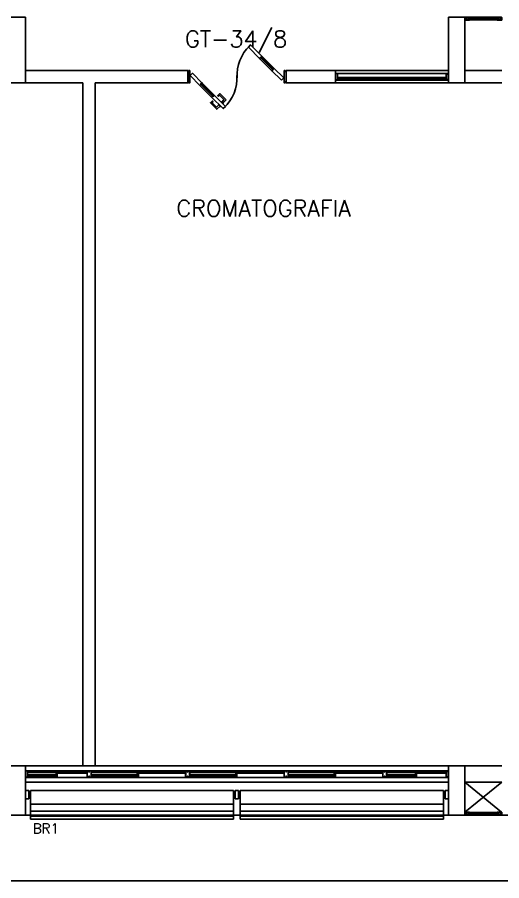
# Model space of a CAD drawing. Header units: millimetres. Extents: x 2686 to 2939, y 1294 to 1441.
# Drawn here: x 2840.22 to 2846.12, y 1393.52 to 1404.05 of the extents above; entities that cross this region are included whole.
import ezdxf

# ---------------------------------------------------------------- set-up
doc = ezdxf.new("R2010")
doc.units = ezdxf.units.MM
for name, color, linetype in [('AR-ALV', 2, 'Continuous'), ('AR-BRISES', 1, 'Continuous'), ('AR-CALÇADA', 1, 'Continuous'), ('AR-ESQ', 1, 'Continuous'), ('AR-ESTC', 3, 'Continuous'), ('AR-PEITORIL', 1, 'Continuous'), ('AR-PORTA', 1, 'Continuous'), ('BR-LINHAS', 1, 'Continuous'), ('BR-MONTANTE', 242, 'Continuous'), ('BR-PAINEL', 1, 'Continuous'), ('BR-SUPORTE', 1, 'Continuous'), ('BR-TEXTO', 2, 'Continuous'), ('DT-ESQ-BAGUETE-C', 1, 'Continuous'), ('DT-ESQ-BAGUETE-V', 1, 'Continuous'), ('DT-ESQ-CHAPA DOBRADA-V', 1, 'Continuous'), ('DT-ESQ-MARCO-V', 1, 'Continuous'), ('DT-ESQ-PERFIL CADEIRA-C', 2, 'Continuous'), ('DT-ESQ-PERFIL CADEIRA-V', 2, 'Continuous'), ('DT-ESQ-PERFIL U SIMPLES-C', 2, 'Continuous'), ('DT-ESQ-PERFIL U-C', 2, 'Continuous'), ('DT-ESQ-PERFIL U-V', 1, 'Continuous'), ('DT-ESQ-VENEZIANA-C', 1, 'Continuous'), ('DT-ESQ-VENEZIANA-V', 1, 'Continuous'), ('DT-ESQ-VIDRO-C', 2, 'Continuous'), ('DT-TXTMOD', 1, 'Continuous'), ('ENDEREÇO', 2, 'Continuous'), ('ibio', 2, 'Continuous'), ('maçaneta', 1, 'Continuous'), ('mov', 1, 'Continuous'), ('PM-PERFIL U-C', 2, 'Continuous'), ('PM-VIDRO', 2, 'Continuous'), ('pm1', 2, 'Continuous'), ('pm2', 2, 'Continuous'), ('TEXTO', 2, 'Continuous')]:
    doc.layers.add(name, color=color, linetype=linetype)
doc.styles.add('S10', font='simplex.shx', dxfattribs={"height": 0.1})
doc.styles.add('S12', font='simplex.shx', dxfattribs={"width": 1.1, "height": 0.12})
doc.styles.add('UNB-100', font='simplex.shx', dxfattribs={"height": 0.2})
doc.styles.add('UNB1-100', font='simplex.shx', dxfattribs={"height": 0.2})

# ---------------------------------------------------------------- blocks, each defined once
blk = doc.blocks.new('EF40-P')
at = {"layer": 'DT-ESQ-BAGUETE-C', "ltscale": 0.1}
for points in [[(0.422, -0.08), (0.409, -0.08), (0.409, -0.079), (0.422, -0.079, 0.414214), (0.422, -0.078), (0.422, -0.067, 0.414214), (0.422, -0.067), (0.409, -0.067), (0.409, -0.065), (0.422, -0.065, -0.414214), (0.424, -0.067), (0.424, -0.079, -0.414214)], [(0.702, -0.08), (0.715, -0.08), (0.715, -0.079), (0.702, -0.079, -0.414214), (0.702, -0.078), (0.702, -0.067, -0.414214), (0.702, -0.067), (0.715, -0.067), (0.715, -0.065), (0.702, -0.065, 0.414214), (0.7, -0.067), (0.7, -0.079, 0.414214)], [(1.41, -0.08), (1.396, -0.08), (1.396, -0.079), (1.409, -0.079, 0.414214), (1.41, -0.078), (1.41, -0.067, 0.414214), (1.409, -0.067), (1.396, -0.067), (1.396, -0.065), (1.41, -0.065, -0.414214), (1.411, -0.067), (1.411, -0.079, -0.414214)], [(1.901, -0.08), (1.915, -0.08), (1.915, -0.079), (1.902, -0.079, -0.414214), (1.901, -0.078), (1.901, -0.067, -0.414214), (1.902, -0.067), (1.915, -0.067), (1.915, -0.065), (1.901, -0.065, 0.414214), (1.9, -0.067), (1.9, -0.079, 0.414214)], [(2.61, -0.08), (2.596, -0.08), (2.596, -0.079), (2.609, -0.079, 0.414214), (2.61, -0.078), (2.61, -0.067, 0.414214), (2.609, -0.067), (2.596, -0.067), (2.596, -0.065), (2.61, -0.065, -0.414214), (2.611, -0.067), (2.611, -0.079, -0.414214)], [(3.101, -0.08), (3.115, -0.08), (3.115, -0.079), (3.102, -0.079, -0.414214), (3.101, -0.078), (3.101, -0.067, -0.414214), (3.102, -0.067), (3.115, -0.067), (3.115, -0.065), (3.101, -0.065, 0.414214), (3.1, -0.067), (3.1, -0.079, 0.414214)], [(3.81, -0.08), (3.796, -0.08), (3.796, -0.079), (3.809, -0.079, 0.414214), (3.81, -0.078), (3.81, -0.067, 0.414214), (3.809, -0.067), (3.796, -0.067), (3.796, -0.065), (3.81, -0.065, -0.414214), (3.811, -0.067), (3.811, -0.079, -0.414214)], [(4.301, -0.08), (4.315, -0.08), (4.315, -0.079), (4.302, -0.079, -0.414214), (4.301, -0.078), (4.301, -0.067, -0.414214), (4.302, -0.067), (4.315, -0.067), (4.315, -0.065), (4.301, -0.065, 0.414214), (4.3, -0.067), (4.3, -0.079, 0.414214)], [(4.797, -0.08), (4.784, -0.08), (4.784, -0.079), (4.797, -0.079, 0.414214), (4.797, -0.078), (4.797, -0.067, 0.414214), (4.797, -0.067), (4.784, -0.067), (4.784, -0.065), (4.797, -0.065, -0.414214), (4.799, -0.067), (4.799, -0.079, -0.414214)], [(5.076, -0.08), (5.09, -0.08), (5.09, -0.079), (5.077, -0.079, -0.414214), (5.076, -0.078), (5.076, -0.067, -0.414214), (5.077, -0.067), (5.09, -0.067), (5.09, -0.065), (5.076, -0.065, 0.414214), (5.075, -0.067), (5.075, -0.079, 0.414214)], [(0.073, -0.125), (0.06, -0.125), (0.06, -0.124), (0.073, -0.124, 0.414214), (0.073, -0.123), (0.073, -0.112, 0.414214), (0.073, -0.112), (0.06, -0.112), (0.06, -0.11), (0.073, -0.11, -0.414214), (0.075, -0.112), (0.075, -0.124, -0.414214)], [(0.339, -0.125), (0.352, -0.125), (0.352, -0.124), (0.34, -0.124, -0.414214), (0.339, -0.123), (0.339, -0.112, -0.414214), (0.34, -0.112), (0.352, -0.112), (0.352, -0.11), (0.339, -0.11, 0.414214), (0.337, -0.112), (0.337, -0.124, 0.414214)], [(0.848, -0.125), (0.835, -0.125), (0.835, -0.124), (0.848, -0.124, 0.414214), (0.848, -0.123), (0.848, -0.112, 0.414214), (0.848, -0.112), (0.835, -0.112), (0.835, -0.11), (0.848, -0.11, -0.414214), (0.85, -0.112), (0.85, -0.124, -0.414214)], [(1.326, -0.125), (1.34, -0.125), (1.34, -0.124), (1.327, -0.124, -0.414214), (1.326, -0.123), (1.326, -0.112, -0.414214), (1.327, -0.112), (1.34, -0.112), (1.34, -0.11), (1.326, -0.11, 0.414214), (1.325, -0.112), (1.325, -0.124, 0.414214)], [(2.048, -0.125), (2.035, -0.125), (2.035, -0.124), (2.048, -0.124, 0.414214), (2.048, -0.123), (2.048, -0.112, 0.414214), (2.048, -0.112), (2.035, -0.112), (2.035, -0.11), (2.048, -0.11, -0.414214), (2.05, -0.112), (2.05, -0.124, -0.414214)], [(2.526, -0.125), (2.54, -0.125), (2.54, -0.124), (2.527, -0.124, -0.414214), (2.526, -0.123), (2.526, -0.112, -0.414214), (2.527, -0.112), (2.54, -0.112), (2.54, -0.11), (2.526, -0.11, 0.414214), (2.525, -0.112), (2.525, -0.124, 0.414214)], [(3.248, -0.125), (3.235, -0.125), (3.235, -0.124), (3.248, -0.124, 0.414214), (3.248, -0.123), (3.248, -0.112, 0.414214), (3.248, -0.112), (3.235, -0.112), (3.235, -0.11), (3.248, -0.11, -0.414214), (3.25, -0.112), (3.25, -0.124, -0.414214)], [(3.726, -0.125), (3.74, -0.125), (3.74, -0.124), (3.727, -0.124, -0.414214), (3.726, -0.123), (3.726, -0.112, -0.414214), (3.727, -0.112), (3.74, -0.112), (3.74, -0.11), (3.726, -0.11, 0.414214), (3.725, -0.112), (3.725, -0.124, 0.414214)], [(4.448, -0.125), (4.435, -0.125), (4.435, -0.124), (4.448, -0.124, 0.414214), (4.448, -0.123), (4.448, -0.112, 0.414214), (4.448, -0.112), (4.435, -0.112), (4.435, -0.11), (4.448, -0.11, -0.414214), (4.45, -0.112), (4.45, -0.124, -0.414214)], [(4.714, -0.125), (4.727, -0.125), (4.727, -0.124), (4.714, -0.124, -0.414214), (4.714, -0.123), (4.714, -0.112, -0.414214), (4.714, -0.112), (4.727, -0.112), (4.727, -0.11), (4.714, -0.11, 0.414214), (4.712, -0.112), (4.712, -0.124, 0.414214)]]:
    blk.add_lwpolyline(points, format="xyb", close=True, dxfattribs=at)
at = {"layer": 'DT-ESQ-BAGUETE-V', "ltscale": 0.1}
for p, q in [((0.422, -0.065), (0.702, -0.065)), ((1.41, -0.065), (1.901, -0.065)), ((2.61, -0.065), (3.101, -0.065)), ((3.81, -0.065), (4.301, -0.065)), ((4.797, -0.065), (5.076, -0.065)), ((0.073, -0.11), (0.339, -0.11)), ((0.848, -0.11), (1.326, -0.11)), ((2.048, -0.11), (2.526, -0.11)), ((3.248, -0.11), (3.726, -0.11)), ((4.448, -0.11), (4.714, -0.11))]:
    blk.add_line(p, q, dxfattribs=at)
at = {"layer": 'DT-ESQ-CHAPA DOBRADA-V', "ltscale": 0.1}
for p, q in [((0.025, -0.077), (0.374, -0.077)), ((0.025, -0.08), (0.374, -0.08)), ((0.8, -0.077), (1.361, -0.077)), ((0.8, -0.08), (1.361, -0.08)), ((2, -0.077), (2.561, -0.077)), ((2, -0.08), (2.561, -0.08)), ((3.2, -0.077), (3.761, -0.077)), ((3.2, -0.08), (3.761, -0.08)), ((4.4, -0.077), (4.749, -0.077)), ((4.4, -0.08), (4.749, -0.08))]:
    blk.add_line(p, q, dxfattribs=at)
at = {"layer": 'DT-ESQ-PERFIL CADEIRA-C', "ltscale": 0.1}
for p, q in [((0.376, -0.088), (0.422, -0.088)), ((0.75, -0.088), (0.702, -0.088)), ((1.363, -0.088), (1.41, -0.088)), ((1.95, -0.088), (1.901, -0.088)), ((2.563, -0.088), (2.61, -0.088)), ((3.15, -0.088), (3.101, -0.088)), ((3.763, -0.088), (3.81, -0.088)), ((4.35, -0.088), (4.301, -0.088)), ((4.751, -0.088), (4.797, -0.088)), ((5.125, -0.088), (5.076, -0.088)), ((0.025, -0.134), (0.073, -0.134)), ((0.385, -0.134), (0.339, -0.134)), ((0.8, -0.134), (0.848, -0.134)), ((1.373, -0.134), (1.326, -0.134)), ((2, -0.134), (2.048, -0.134)), ((2.573, -0.134), (2.526, -0.134)), ((3.2, -0.134), (3.248, -0.134)), ((3.773, -0.134), (3.726, -0.134)), ((4.4, -0.134), (4.448, -0.134)), ((4.76, -0.134), (4.714, -0.134))]:
    blk.add_line(p, q, dxfattribs=at)
for points in [[(0.422, -0.087, -1), (0.422, -0.09), (0.376, -0.09, -0.414214), (0.374, -0.088), (0.374, -0.067, -0.414214), (0.376, -0.065), (0.407, -0.065, -0.414214), (0.409, -0.067), (0.409, -0.087)], [(0.409, -0.088, -0.198913), (0.408, -0.088, -0.198913), (0.407, -0.087), (0.407, -0.067, 0.414214), (0.407, -0.067), (0.376, -0.067, 0.414214), (0.375, -0.067), (0.375, -0.088, 0.414214), (0.376, -0.088)], [(0.702, -0.09), (0.75, -0.09), (0.75, -0.088), (0.715, -0.088, 0.198912), (0.716, -0.088, 0.198913), (0.716, -0.087), (0.716, -0.067, -0.414214), (0.717, -0.067), (0.75, -0.067), (0.75, -0.065), (0.716, -0.065, 0.414214), (0.715, -0.067), (0.715, -0.079), (0.715, -0.08), (0.715, -0.087), (0.702, -0.087, 1)], [(1.41, -0.087, -1), (1.41, -0.09), (1.363, -0.09, -0.414214), (1.361, -0.088), (1.361, -0.067, -0.414214), (1.363, -0.065), (1.395, -0.065, -0.414214), (1.396, -0.067), (1.396, -0.087)], [(1.396, -0.088, -0.198913), (1.395, -0.088, -0.198913), (1.395, -0.087), (1.395, -0.067, 0.414214), (1.394, -0.067), (1.363, -0.067, 0.414214), (1.363, -0.067), (1.363, -0.088, 0.414214), (1.363, -0.088)], [(1.901, -0.09), (1.95, -0.09), (1.95, -0.088), (1.915, -0.088, 0.198912), (1.916, -0.088, 0.198913), (1.916, -0.087), (1.916, -0.067, -0.414214), (1.917, -0.067), (1.95, -0.067), (1.95, -0.065), (1.916, -0.065, 0.414214), (1.915, -0.067), (1.915, -0.079), (1.915, -0.08), (1.915, -0.087), (1.901, -0.087, 1)], [(2.61, -0.087, -1), (2.61, -0.09), (2.563, -0.09, -0.414214), (2.561, -0.088), (2.561, -0.067, -0.414214), (2.563, -0.065), (2.595, -0.065, -0.414214), (2.596, -0.067), (2.596, -0.087)], [(2.596, -0.088, -0.198913), (2.595, -0.088, -0.198913), (2.595, -0.087), (2.595, -0.067, 0.414214), (2.594, -0.067), (2.563, -0.067, 0.414214), (2.563, -0.067), (2.563, -0.088, 0.414214), (2.563, -0.088)], [(3.101, -0.09), (3.15, -0.09), (3.15, -0.088), (3.115, -0.088, 0.198912), (3.116, -0.088, 0.198913), (3.116, -0.087), (3.116, -0.067, -0.414214), (3.117, -0.067), (3.15, -0.067), (3.15, -0.065), (3.116, -0.065, 0.414214), (3.115, -0.067), (3.115, -0.079), (3.115, -0.08), (3.115, -0.087), (3.101, -0.087, 1)], [(3.81, -0.087, -1), (3.81, -0.09), (3.763, -0.09, -0.414214), (3.761, -0.088), (3.761, -0.067, -0.414214), (3.763, -0.065), (3.795, -0.065, -0.414214), (3.796, -0.067), (3.796, -0.087)], [(3.796, -0.088, -0.198913), (3.795, -0.088, -0.198913), (3.795, -0.087), (3.795, -0.067, 0.414214), (3.794, -0.067), (3.763, -0.067, 0.414214), (3.763, -0.067), (3.763, -0.088, 0.414214), (3.763, -0.088)], [(4.301, -0.09), (4.35, -0.09), (4.35, -0.088), (4.315, -0.088, 0.198912), (4.316, -0.088, 0.198913), (4.316, -0.087), (4.316, -0.067, -0.414214), (4.317, -0.067), (4.35, -0.067), (4.35, -0.065), (4.316, -0.065, 0.414214), (4.315, -0.067), (4.315, -0.079), (4.315, -0.08), (4.315, -0.087), (4.301, -0.087, 1)], [(4.797, -0.087, -1), (4.797, -0.09), (4.751, -0.09, -0.414214), (4.749, -0.088), (4.749, -0.067, -0.414214), (4.751, -0.065), (4.782, -0.065, -0.414214), (4.784, -0.067), (4.784, -0.087)], [(4.784, -0.088, -0.198913), (4.783, -0.088, -0.198913), (4.782, -0.087), (4.782, -0.067, 0.414214), (4.782, -0.067), (4.751, -0.067, 0.414214), (4.75, -0.067), (4.75, -0.088, 0.414214), (4.751, -0.088)], [(5.076, -0.09), (5.125, -0.09), (5.125, -0.088), (5.09, -0.088, 0.198912), (5.091, -0.088, 0.198913), (5.091, -0.087), (5.091, -0.067, -0.414214), (5.092, -0.067), (5.125, -0.067), (5.125, -0.065), (5.091, -0.065, 0.414214), (5.09, -0.067), (5.09, -0.079), (5.09, -0.08), (5.09, -0.087), (5.076, -0.087, 1)], [(0.073, -0.135), (0.025, -0.135), (0.025, -0.134), (0.06, -0.134, -0.198912), (0.059, -0.133, -0.198913), (0.059, -0.132), (0.059, -0.112, 0.414214), (0.058, -0.112), (0.025, -0.112), (0.025, -0.11), (0.059, -0.11, -0.414214), (0.06, -0.112), (0.06, -0.124), (0.06, -0.125), (0.06, -0.132), (0.073, -0.132, -1)], [(0.339, -0.132, 1), (0.339, -0.135), (0.385, -0.135, 0.414214), (0.387, -0.133), (0.387, -0.112, 0.414214), (0.385, -0.11), (0.354, -0.11, 0.414214), (0.352, -0.112), (0.352, -0.132)], [(0.352, -0.134, 0.198913), (0.354, -0.133, 0.198913), (0.354, -0.132), (0.354, -0.112, -0.414214), (0.354, -0.112), (0.385, -0.112, -0.414214), (0.386, -0.112), (0.386, -0.133, -0.414214), (0.385, -0.134)], [(0.848, -0.135), (0.8, -0.135), (0.8, -0.134), (0.835, -0.134, -0.198912), (0.834, -0.133, -0.198913), (0.833, -0.132), (0.833, -0.112, 0.414214), (0.833, -0.112), (0.8, -0.112), (0.8, -0.11), (0.833, -0.11, -0.414214), (0.835, -0.112), (0.835, -0.124), (0.835, -0.125), (0.835, -0.132), (0.848, -0.132, -1)], [(1.326, -0.132, 1), (1.326, -0.135), (1.373, -0.135, 0.414214), (1.375, -0.133), (1.375, -0.112, 0.414214), (1.373, -0.11), (1.341, -0.11, 0.414214), (1.34, -0.112), (1.34, -0.132)], [(1.34, -0.134, 0.198913), (1.341, -0.133, 0.198913), (1.341, -0.132), (1.341, -0.112, -0.414214), (1.342, -0.112), (1.373, -0.112, -0.414214), (1.373, -0.112), (1.373, -0.133, -0.414214), (1.373, -0.134)], [(2.048, -0.135), (2, -0.135), (2, -0.134), (2.035, -0.134, -0.198912), (2.034, -0.133, -0.198913), (2.033, -0.132), (2.033, -0.112, 0.414214), (2.033, -0.112), (2, -0.112), (2, -0.11), (2.033, -0.11, -0.414214), (2.035, -0.112), (2.035, -0.124), (2.035, -0.125), (2.035, -0.132), (2.048, -0.132, -1)], [(2.526, -0.132, 1), (2.526, -0.135), (2.573, -0.135, 0.414214), (2.575, -0.133), (2.575, -0.112, 0.414214), (2.573, -0.11), (2.541, -0.11, 0.414214), (2.54, -0.112), (2.54, -0.132)], [(2.54, -0.134, 0.198913), (2.541, -0.133, 0.198913), (2.541, -0.132), (2.541, -0.112, -0.414214), (2.542, -0.112), (2.573, -0.112, -0.414214), (2.573, -0.112), (2.573, -0.133, -0.414214), (2.573, -0.134)], [(3.248, -0.135), (3.2, -0.135), (3.2, -0.134), (3.235, -0.134, -0.198912), (3.234, -0.133, -0.198913), (3.233, -0.132), (3.233, -0.112, 0.414214), (3.233, -0.112), (3.2, -0.112), (3.2, -0.11), (3.233, -0.11, -0.414214), (3.235, -0.112), (3.235, -0.124), (3.235, -0.125), (3.235, -0.132), (3.248, -0.132, -1)], [(3.726, -0.132, 1), (3.726, -0.135), (3.773, -0.135, 0.414214), (3.775, -0.133), (3.775, -0.112, 0.414214), (3.773, -0.11), (3.741, -0.11, 0.414214), (3.74, -0.112), (3.74, -0.132)], [(3.74, -0.134, 0.198913), (3.741, -0.133, 0.198913), (3.741, -0.132), (3.741, -0.112, -0.414214), (3.742, -0.112), (3.773, -0.112, -0.414214), (3.773, -0.112), (3.773, -0.133, -0.414214), (3.773, -0.134)], [(4.448, -0.135), (4.4, -0.135), (4.4, -0.134), (4.435, -0.134, -0.198912), (4.434, -0.133, -0.198913), (4.433, -0.132), (4.433, -0.112, 0.414214), (4.433, -0.112), (4.4, -0.112), (4.4, -0.11), (4.433, -0.11, -0.414214), (4.435, -0.112), (4.435, -0.124), (4.435, -0.125), (4.435, -0.132), (4.448, -0.132, -1)], [(4.714, -0.132, 1), (4.714, -0.135), (4.76, -0.135, 0.414214), (4.762, -0.133), (4.762, -0.112, 0.414214), (4.76, -0.11), (4.729, -0.11, 0.414214), (4.727, -0.112), (4.727, -0.132)], [(4.727, -0.134, 0.198913), (4.729, -0.133, 0.198913), (4.729, -0.132), (4.729, -0.112, -0.414214), (4.729, -0.112), (4.76, -0.112, -0.414214), (4.761, -0.112), (4.761, -0.133, -0.414214), (4.76, -0.134)]]:
    blk.add_lwpolyline(points, format="xyb", close=True, dxfattribs=at)
at = {"layer": 'DT-ESQ-PERFIL CADEIRA-V', "ltscale": 0.1}
for p, q in [((0.407, -0.09), (0.702, -0.09)), ((1.395, -0.09), (1.901, -0.09)), ((2.595, -0.09), (3.101, -0.09)), ((3.795, -0.09), (4.301, -0.09)), ((4.782, -0.09), (5.076, -0.09)), ((0.073, -0.135), (0.339, -0.135)), ((0.848, -0.135), (1.326, -0.135)), ((2.048, -0.135), (2.526, -0.135)), ((3.248, -0.135), (3.726, -0.135)), ((4.448, -0.135), (4.714, -0.135))]:
    blk.add_line(p, q, dxfattribs=at)
at = {"layer": 'DT-ESQ-PERFIL U SIMPLES-C', "ltscale": 0.1}
for points in [[(0.376, -0.102), (0.384, -0.102), (0.384, -0.1), (0.376, -0.1, -0.414214), (0.375, -0.1), (0.375, -0.092, -0.414214), (0.376, -0.091), (0.384, -0.091), (0.384, -0.09), (0.376, -0.09, 0.414214), (0.374, -0.092), (0.374, -0.1, 0.414214)], [(0.385, -0.098), (0.377, -0.098), (0.377, -0.1), (0.385, -0.1, -0.414214), (0.386, -0.1), (0.386, -0.108, -0.414214), (0.385, -0.109), (0.377, -0.109), (0.377, -0.11), (0.385, -0.11, 0.414214), (0.387, -0.108), (0.387, -0.1, 0.414214)], [(1.363, -0.102), (1.371, -0.102), (1.371, -0.1), (1.363, -0.1, -0.414214), (1.363, -0.1), (1.363, -0.092, -0.414214), (1.363, -0.091), (1.371, -0.091), (1.371, -0.09), (1.363, -0.09, 0.414214), (1.361, -0.092), (1.361, -0.1, 0.414214)], [(1.373, -0.098), (1.365, -0.098), (1.365, -0.1), (1.373, -0.1, -0.414214), (1.373, -0.1), (1.373, -0.108, -0.414214), (1.373, -0.109), (1.365, -0.109), (1.365, -0.11), (1.373, -0.11, 0.414214), (1.375, -0.108), (1.375, -0.1, 0.414214)], [(2.563, -0.102), (2.571, -0.102), (2.571, -0.1), (2.563, -0.1, -0.414214), (2.563, -0.1), (2.563, -0.092, -0.414214), (2.563, -0.091), (2.571, -0.091), (2.571, -0.09), (2.563, -0.09, 0.414214), (2.561, -0.092), (2.561, -0.1, 0.414214)], [(2.573, -0.098), (2.565, -0.098), (2.565, -0.1), (2.573, -0.1, -0.414214), (2.573, -0.1), (2.573, -0.108, -0.414214), (2.573, -0.109), (2.565, -0.109), (2.565, -0.11), (2.573, -0.11, 0.414214), (2.575, -0.108), (2.575, -0.1, 0.414214)], [(3.763, -0.102), (3.771, -0.102), (3.771, -0.1), (3.763, -0.1, -0.414214), (3.763, -0.1), (3.763, -0.092, -0.414214), (3.763, -0.091), (3.771, -0.091), (3.771, -0.09), (3.763, -0.09, 0.414214), (3.761, -0.092), (3.761, -0.1, 0.414214)], [(3.773, -0.098), (3.765, -0.098), (3.765, -0.1), (3.773, -0.1, -0.414214), (3.773, -0.1), (3.773, -0.108, -0.414214), (3.773, -0.109), (3.765, -0.109), (3.765, -0.11), (3.773, -0.11, 0.414214), (3.775, -0.108), (3.775, -0.1, 0.414214)], [(4.751, -0.102), (4.759, -0.102), (4.759, -0.1), (4.751, -0.1, -0.414214), (4.75, -0.1), (4.75, -0.092, -0.414214), (4.751, -0.091), (4.759, -0.091), (4.759, -0.09), (4.751, -0.09, 0.414214), (4.749, -0.092), (4.749, -0.1, 0.414214)], [(4.76, -0.098), (4.752, -0.098), (4.752, -0.1), (4.76, -0.1, -0.414214), (4.761, -0.1), (4.761, -0.108, -0.414214), (4.76, -0.109), (4.752, -0.109), (4.752, -0.11), (4.76, -0.11, 0.414214), (4.762, -0.108), (4.762, -0.1, 0.414214)]]:
    blk.add_lwpolyline(points, format="xyb", close=True, dxfattribs=at)
at = {"layer": 'DT-ESQ-PERFIL U-C', "ltscale": 0.1}
for points in [[(0, -0.062, -0.414214), (0.001, -0.06), (0.023, -0.06, -0.414214), (0.025, -0.062), (0.025, -0.139, -0.414214), (0.023, -0.14), (0.001, -0.14, -0.414214), (0, -0.139), (0, -0.125), (0.001, -0.125), (0.001, -0.138, 0.414214), (0.002, -0.139), (0.023, -0.139, 0.414214), (0.023, -0.138), (0.023, -0.062, 0.414214), (0.023, -0.062), (0.002, -0.062, 0.414214), (0.001, -0.062), (0.001, -0.075), (0, -0.075)], [(0.775, -0.062, 0.414214), (0.773, -0.06), (0.751, -0.06, 0.414214), (0.75, -0.062), (0.75, -0.139, 0.414214), (0.751, -0.14), (0.773, -0.14, 0.414214), (0.775, -0.139), (0.775, -0.125), (0.773, -0.125), (0.773, -0.138, -0.414214), (0.773, -0.139), (0.752, -0.139, -0.414214), (0.751, -0.138), (0.751, -0.062, -0.414214), (0.752, -0.062), (0.773, -0.062, -0.414214), (0.773, -0.062), (0.773, -0.075), (0.775, -0.075)], [(0.775, -0.062, -0.414214), (0.776, -0.06), (0.798, -0.06, -0.414214), (0.8, -0.062), (0.8, -0.139, -0.414214), (0.798, -0.14), (0.776, -0.14, -0.414214), (0.775, -0.139), (0.775, -0.125), (0.776, -0.125), (0.776, -0.138, 0.414214), (0.777, -0.139), (0.798, -0.139, 0.414214), (0.798, -0.138), (0.798, -0.062, 0.414214), (0.798, -0.062), (0.777, -0.062, 0.414214), (0.776, -0.062), (0.776, -0.075), (0.775, -0.075)], [(1.975, -0.062, 0.414214), (1.973, -0.06), (1.951, -0.06, 0.414214), (1.95, -0.062), (1.95, -0.139, 0.414214), (1.951, -0.14), (1.973, -0.14, 0.414214), (1.975, -0.139), (1.975, -0.125), (1.973, -0.125), (1.973, -0.138, -0.414214), (1.973, -0.139), (1.952, -0.139, -0.414214), (1.951, -0.138), (1.951, -0.062, -0.414214), (1.952, -0.062), (1.973, -0.062, -0.414214), (1.973, -0.062), (1.973, -0.075), (1.975, -0.075)], [(1.975, -0.062, -0.414214), (1.976, -0.06), (1.998, -0.06, -0.414214), (2, -0.062), (2, -0.139, -0.414214), (1.998, -0.14), (1.976, -0.14, -0.414214), (1.975, -0.139), (1.975, -0.125), (1.976, -0.125), (1.976, -0.138, 0.414214), (1.977, -0.139), (1.998, -0.139, 0.414214), (1.998, -0.138), (1.998, -0.062, 0.414214), (1.998, -0.062), (1.977, -0.062, 0.414214), (1.976, -0.062), (1.976, -0.075), (1.975, -0.075)], [(3.175, -0.062, 0.414214), (3.173, -0.06), (3.151, -0.06, 0.414214), (3.15, -0.062), (3.15, -0.139, 0.414214), (3.151, -0.14), (3.173, -0.14, 0.414214), (3.175, -0.139), (3.175, -0.125), (3.173, -0.125), (3.173, -0.138, -0.414214), (3.173, -0.139), (3.152, -0.139, -0.414214), (3.151, -0.138), (3.151, -0.062, -0.414214), (3.152, -0.062), (3.173, -0.062, -0.414214), (3.173, -0.062), (3.173, -0.075), (3.175, -0.075)], [(3.175, -0.062, -0.414214), (3.176, -0.06), (3.198, -0.06, -0.414214), (3.2, -0.062), (3.2, -0.139, -0.414214), (3.198, -0.14), (3.176, -0.14, -0.414214), (3.175, -0.139), (3.175, -0.125), (3.176, -0.125), (3.176, -0.138, 0.414214), (3.177, -0.139), (3.198, -0.139, 0.414214), (3.198, -0.138), (3.198, -0.062, 0.414214), (3.198, -0.062), (3.177, -0.062, 0.414214), (3.176, -0.062), (3.176, -0.075), (3.175, -0.075)], [(4.375, -0.062, 0.414214), (4.373, -0.06), (4.351, -0.06, 0.414214), (4.35, -0.062), (4.35, -0.139, 0.414214), (4.351, -0.14), (4.373, -0.14, 0.414214), (4.375, -0.139), (4.375, -0.125), (4.373, -0.125), (4.373, -0.138, -0.414214), (4.373, -0.139), (4.352, -0.139, -0.414214), (4.351, -0.138), (4.351, -0.062, -0.414214), (4.352, -0.062), (4.373, -0.062, -0.414214), (4.373, -0.062), (4.373, -0.075), (4.375, -0.075)], [(4.375, -0.062, -0.414214), (4.376, -0.06), (4.398, -0.06, -0.414214), (4.4, -0.062), (4.4, -0.139, -0.414214), (4.398, -0.14), (4.376, -0.14, -0.414214), (4.375, -0.139), (4.375, -0.125), (4.376, -0.125), (4.376, -0.138, 0.414214), (4.377, -0.139), (4.398, -0.139, 0.414214), (4.398, -0.138), (4.398, -0.062, 0.414214), (4.398, -0.062), (4.377, -0.062, 0.414214), (4.376, -0.062), (4.376, -0.075), (4.375, -0.075)], [(5.15, -0.062, 0.414214), (5.148, -0.06), (5.126, -0.06, 0.414214), (5.125, -0.062), (5.125, -0.139, 0.414214), (5.126, -0.14), (5.148, -0.14, 0.414214), (5.15, -0.139), (5.15, -0.125), (5.148, -0.125), (5.148, -0.138, -0.414214), (5.148, -0.139), (5.127, -0.139, -0.414214), (5.126, -0.138), (5.126, -0.062, -0.414214), (5.127, -0.062), (5.148, -0.062, -0.414214), (5.148, -0.062), (5.148, -0.075), (5.15, -0.075)]]:
    blk.add_lwpolyline(points, format="xyb", close=True, dxfattribs=at)
at = {"layer": 'DT-ESQ-PERFIL U-V', "ltscale": 0.1}
for p, q in [((0.023, -0.06), (0.751, -0.06)), ((0.798, -0.06), (1.951, -0.06)), ((1.998, -0.06), (3.151, -0.06)), ((3.198, -0.06), (4.351, -0.06)), ((4.398, -0.06), (5.126, -0.06)), ((0.023, -0.14), (0.751, -0.14)), ((0.798, -0.14), (1.951, -0.14)), ((1.998, -0.14), (3.151, -0.14)), ((3.198, -0.14), (4.351, -0.14)), ((4.398, -0.14), (5.126, -0.14))]:
    blk.add_line(p, q, dxfattribs=at)
at = {"layer": 'DT-ESQ-VIDRO-C', "ltscale": 0.1}
for points in [[(0.713, -0.085), (0.713, -0.082), (0.412, -0.082), (0.412, -0.085)], [(1.912, -0.085), (1.912, -0.082), (1.399, -0.082), (1.399, -0.085)], [(3.112, -0.085), (3.112, -0.082), (2.599, -0.082), (2.599, -0.085)], [(4.312, -0.085), (4.312, -0.082), (3.799, -0.082), (3.799, -0.085)], [(5.087, -0.085), (5.087, -0.082), (4.786, -0.082), (4.786, -0.085)], [(0.063, -0.13), (0.063, -0.127), (0.349, -0.127), (0.349, -0.13)], [(0.838, -0.13), (0.838, -0.127), (1.337, -0.127), (1.337, -0.13)], [(2.038, -0.13), (2.038, -0.127), (2.537, -0.127), (2.537, -0.13)], [(3.238, -0.13), (3.238, -0.127), (3.737, -0.127), (3.737, -0.13)], [(4.438, -0.13), (4.438, -0.127), (4.724, -0.127), (4.724, -0.13)]]:
    blk.add_lwpolyline(points, close=True, dxfattribs=at)
at = {"layer": 'DT-TXTMOD', "ltscale": 0.1, "style": 'S10', "flags": 3}
for tag, p in [('M01', (0.025, -0.28)), ('M02', (0.325, -0.28)), ('M03', (0.627, -0.28)), ('M04', (0.929, -0.28)), ('M05', (1.231, -0.28)), ('M06', (1.532, -0.28)), ('M07', (1.834, -0.28)), ('M08', (2.136, -0.28)), ('M09', (2.438, -0.28)), ('M10', (2.739, -0.28)), ('M11', (3.041, -0.28)), ('M12', (3.343, -0.28)), ('M13', (3.645, -0.28)), ('M14', (3.946, -0.28)), ('M15', (4.248, -0.28)), ('M16', (4.55, -0.28)), ('M17', (4.852, -0.28))]:
    blk.add_attdef(tag, p, '', height=0.1, dxfattribs=at)
blk = doc.blocks.new('EF01-P')
at = {"layer": 'DT-ESQ-BAGUETE-C', "ltscale": 0.1}
for points in [[(0.002, 0.035), (0.015, 0.035), (0.015, 0.033), (0.002, 0.033), (0.002, 0.005), (0.015, 0.005), (0.015, 0.004), (0.002, 0.004, -0.414214), (0, 0.005), (0, 0.033, -0.414214)], [(0.448, 0.035), (0.435, 0.035), (0.435, 0.033), (0.448, 0.033), (0.448, 0.005), (0.435, 0.005), (0.435, 0.004), (0.448, 0.004, 0.414214), (0.45, 0.005), (0.45, 0.033, 0.414214)]]:
    blk.add_lwpolyline(points, format="xyb", close=True, dxfattribs=at)
at = {"layer": 'DT-ESQ-PERFIL CADEIRA-C', "ltscale": 0.1}
for points in [[(0.01, 0.002), (0.01, 0.003), (0.002, 0.003, 1), (0.002, 0), (0.015, 0, 0.414214), (0.016, 0.002), (0.016, 0.033), (0.043, 0.033)], [(0.043, 0.006), (0.018, 0.006), (0.018, 0.016), (0.016, 0.016), (0.016, 0.006, 0.414214), (0.018, 0.005), (0.043, 0.005), (0.056, 0.005, 1), (0.056, 0.008), (0.043, 0.008), (0.043, 0.02), (0.043, 0.032), (0.056, 0.032, 1), (0.056, 0.035), (0.043, 0.035), (0.016, 0.035, 0.414214), (0.015, 0.033), (0.015, 0.002), (0.002, 0.002)], [(0.041, 0.02), (0.041, 0.032, -0.414214), (0.043, 0.033), (0.056, 0.033)], [(0.041, 0.02), (0.041, 0.008, 0.414214), (0.043, 0.006), (0.056, 0.006)], [(0.407, 0.006), (0.432, 0.006), (0.432, 0.016), (0.433, 0.016), (0.433, 0.006, -0.414214), (0.432, 0.005), (0.407, 0.005), (0.394, 0.005, -1), (0.394, 0.008), (0.407, 0.008), (0.407, 0.02), (0.407, 0.032), (0.394, 0.032, -1), (0.394, 0.035), (0.407, 0.035), (0.433, 0.035, -0.414214), (0.435, 0.033), (0.435, 0.002), (0.448, 0.002)], [(0.408, 0.02), (0.408, 0.032, 0.414214), (0.407, 0.033), (0.394, 0.033)], [(0.408, 0.02), (0.408, 0.008, -0.414214), (0.407, 0.006), (0.394, 0.006)], [(0.44, 0.002), (0.44, 0.003), (0.448, 0.003, -1), (0.448, 0), (0.435, 0, -0.414214), (0.433, 0.002), (0.433, 0.033), (0.407, 0.033)]]:
    blk.add_lwpolyline(points, format="xyb", dxfattribs=at)
at = {"layer": 'DT-ESQ-PERFIL CADEIRA-V', "ltscale": 0.1}
blk.add_line((0.015, 0), (0.435, 0), dxfattribs=at)
at = {"layer": 'DT-ESQ-VENEZIANA-C', "ltscale": 0.1}
for p, q in [((0.043, 0.011), (0.407, 0.011)), ((0.043, 0.009), (0.407, 0.009))]:
    blk.add_line(p, q, dxfattribs=at)
at = {"layer": 'DT-ESQ-VENEZIANA-V', "ltscale": 0.1}
blk.add_line((0.043, 0.031), (0.407, 0.031), dxfattribs=at)
blk = doc.blocks.new('BR-MODULO1')
at = {"layer": 'BR-LINHAS'}
for p, q in [((0.06, -0.265), (2.535, -0.265)), ((2.615, -0.265), (5.09, -0.265)), ((0.06, -0.352), (2.535, -0.352)), ((0.06, -0.415), (2.535, -0.415)), ((2.615, -0.352), (5.09, -0.352)), ((2.615, -0.415), (5.09, -0.415))]:
    blk.add_line(p, q, dxfattribs=at)
at = {"layer": 'BR-MONTANTE'}
for p, q in [((0, -0.1), (0, -0.2)), ((0, -0.1), (0.04, -0.1)), ((0.04, -0.1), (0.04, -0.2)), ((2.555, -0.1), (2.595, -0.1)), ((2.555, -0.1), (2.555, -0.2)), ((2.595, -0.1), (2.595, -0.2)), ((5.11, -0.1), (5.11, -0.2)), ((5.11, -0.1), (5.15, -0.1)), ((5.15, -0.1), (5.15, -0.2)), ((0, -0.2), (0.04, -0.2)), ((2.555, -0.2), (2.595, -0.2)), ((5.11, -0.2), (5.15, -0.2))]:
    blk.add_line(p, q, dxfattribs=at)
at = {"layer": 'BR-PAINEL'}
for p, q in [((0.06, -0.1), (2.535, -0.1)), ((0.06, -0.1), (0.06, -0.45)), ((2.535, -0.1), (2.535, -0.45)), ((2.615, -0.1), (2.615, -0.45)), ((2.615, -0.1), (5.09, -0.1)), ((5.09, -0.1), (5.09, -0.45)), ((0.06, -0.45), (2.535, -0.45)), ((2.615, -0.45), (5.09, -0.45))]:
    blk.add_line(p, q, dxfattribs=at)
at = {"layer": 'BR-SUPORTE'}
for p, q in [((0.04, -0.14), (0.06, -0.14)), ((0.04, -0.16), (0.06, -0.16)), ((0.05, -0.14), (0.05, -0.16)), ((2.535, -0.14), (2.555, -0.14)), ((2.535, -0.16), (2.555, -0.16)), ((2.545, -0.14), (2.545, -0.16)), ((2.615, -0.14), (2.595, -0.14)), ((2.615, -0.16), (2.595, -0.16)), ((2.605, -0.14), (2.605, -0.16)), ((5.09, -0.14), (5.11, -0.14)), ((5.09, -0.16), (5.11, -0.16)), ((5.1, -0.14), (5.1, -0.16))]:
    blk.add_line(p, q, dxfattribs=at)
blk = doc.blocks.new('EF06A-P')
at = {"layer": 'DT-ESQ-BAGUETE-C', "ltscale": 0.1}
for points in [[(0.039, -0.05), (0.0255, -0.05), (0.0255, -0.0485), (0.039, -0.0485), (0.039, -0.0365), (0.0255, -0.0365), (0.0255, -0.035), (0.039, -0.035, -0.4142136), (0.0405, -0.0365), (0.0405, -0.0485, -0.4142136)], [(1.336, -0.05), (1.3495, -0.05), (1.3495, -0.0485), (1.336, -0.0485), (1.336, -0.0365), (1.3495, -0.0365), (1.3495, -0.035), (1.336, -0.035, 0.4142136), (1.3345, -0.0365), (1.3345, -0.0485, 0.4142136)]]:
    blk.add_lwpolyline(points, format="xyb", close=True, dxfattribs=at)
at = {"layer": 'DT-ESQ-BAGUETE-V', "ltscale": 0.1}
blk.add_line((1.336, -0.05), (0.039, -0.05), dxfattribs=at)
at = {"layer": 'DT-ESQ-CHAPA DOBRADA-V', "ltscale": 0.1}
blk.add_line((1.335, -0.067), (0.04, -0.067), dxfattribs=at)
at = {"layer": 'DT-ESQ-MARCO-V', "ltscale": 0.1}
for p, q in [((0.0235, -0.035), (1.3515, -0.035)), ((0.0235, -0.115), (1.3515, -0.115))]:
    blk.add_line(p, q, dxfattribs=at)
at = {"layer": 'DT-ESQ-PERFIL U-C', "ltscale": 0.1}
for points in [[(0.025, -0.0655), (0.025, -0.0655, 0.4142136), (0.0235, -0.067), (0.0235, -0.1135), (0.0015, -0.1135), (0.0015, -0.1), (0, -0.1), (0, -0.1135, 0.4142136), (0.0015, -0.115), (0.0235, -0.115, 0.4142136), (0.025, -0.1135), (0.025, -0.067), (0.04, -0.067, 1), (0.04, -0.064), (0.025, -0.064), (0.025, -0.0365, 0.4142136), (0.0235, -0.035), (0.0015, -0.035, 0.4142136), (0, -0.0365), (0, -0.05), (0.0015, -0.05), (0.0015, -0.0365), (0.0235, -0.0365), (0.0235, -0.064, 0.4142136), (0.025, -0.0655), (0.04, -0.0655)], [(1.35, -0.0655), (1.35, -0.0655, -0.4142136), (1.3515, -0.067), (1.3515, -0.1135), (1.3735, -0.1135), (1.3735, -0.1), (1.375, -0.1), (1.375, -0.1135, -0.4142136), (1.3735, -0.115), (1.3515, -0.115, -0.4142136), (1.35, -0.1135), (1.35, -0.067), (1.335, -0.067, -1), (1.335, -0.064), (1.35, -0.064), (1.35, -0.0365, -0.4142136), (1.3515, -0.035), (1.3735, -0.035, -0.4142136), (1.375, -0.0365), (1.375, -0.05), (1.3735, -0.05), (1.3735, -0.0365), (1.3515, -0.0365), (1.3515, -0.064, -0.4142136), (1.35, -0.0655), (1.335, -0.0655)]]:
    blk.add_lwpolyline(points, format="xyb", dxfattribs=at)
at = {"layer": 'DT-ESQ-VIDRO-C', "ltscale": 0.1}
blk.add_lwpolyline([(0.027, -0.062), (0.027, -0.052), (1.348, -0.052), (1.348, -0.062)], close=True, dxfattribs=at)
at = {"layer": 'DT-TXTMOD', "ltscale": 0.1, "style": 'S10', "flags": 3}
blk.add_attdef('EF06A', (0.05, 0), '', height=0.1, dxfattribs=at)
blk = doc.blocks.new('PM7B')
at = {"layer": 'maçaneta'}
for points in [[(0.732, -0.208), (0.771, -0.247), (0.785, -0.233), (0.758, -0.206, -0.414214), (0.758, -0.204), (0.813, -0.148), (0.827, -0.162), (0.834, -0.155), (0.81, -0.13)], [(0.806, -0.282), (0.845, -0.321), (0.923, -0.243), (0.898, -0.219), (0.891, -0.226), (0.905, -0.24), (0.849, -0.295, -0.414214), (0.847, -0.295), (0.82, -0.268)], [(0.845, -0.321), (0.806, -0.282), (0.82, -0.268), (0.847, -0.295, 0.414214), (0.849, -0.295), (0.905, -0.24), (0.891, -0.226), (0.898, -0.219), (0.923, -0.243)]]:
    blk.add_lwpolyline(points, format="xyb", close=True, dxfattribs=at)
for points in [[(0.792, -0.226), (0.764, -0.254), (0.767, -0.258), (0.795, -0.229)], [(0.792, -0.226), (0.764, -0.254), (0.767, -0.258), (0.795, -0.229)], [(0.827, -0.261), (0.799, -0.289), (0.795, -0.286), (0.824, -0.258)], [(0.827, -0.261), (0.799, -0.289), (0.795, -0.286), (0.824, -0.258)]]:
    blk.add_lwpolyline(points, close=True, dxfattribs=at)
at = {"layer": 'mov'}
for centre, start, end in [((0.099, 0.089), 356.8029, 46.3992), ((1.101, 0.061), 176.8029, 226.3992)]:
    blk.add_arc(centre, 0.501, start, end, dxfattribs=at)
at = {"layer": 'PM-PERFIL U-C'}
for p, q in [((0, 0.12), (0, 0.139)), ((0.002, 0.12), (0, 0.12)), ((0.001, 0.14), (0.01, 0.14)), ((0.01, 0.138), (0.002, 0.138)), ((0.002, 0.138), (0.002, 0.12)), ((0.01, 0.14), (0.01, 0.149)), ((0.012, 0.15), (0.023, 0.15)), ((0.023, 0.148), (0.012, 0.148)), ((0.012, 0.148), (0.012, 0.14)), ((0.023, 0.148), (0.023, 0.002)), ((0.025, 0.149), (0.025, 0.001)), ((1.175, 0.149), (1.175, 0.001)), ((1.188, 0.15), (1.176, 0.15)), ((1.177, 0.148), (1.188, 0.148)), ((1.177, 0.148), (1.177, 0.002)), ((1.188, 0.148), (1.188, 0.14)), ((1.189, 0.138), (1.198, 0.138)), ((1.19, 0.14), (1.19, 0.149)), ((1.198, 0.14), (1.19, 0.14)), ((1.198, 0.138), (1.198, 0.12)), ((1.198, 0.12), (1.2, 0.12)), ((1.2, 0.12), (1.2, 0.139)), ((0, 0.012), (0, 0.03)), ((0, 0.03), (0.002, 0.03)), ((0.01, 0.01), (0.001, 0.01)), ((0.002, 0.03), (0.002, 0.012)), ((0.002, 0.012), (0.01, 0.012)), ((0.01, 0.001), (0.01, 0.01)), ((0.012, 0.01), (0.012, 0.002)), ((0.012, 0.002), (0.023, 0.002)), ((0.023, 0), (0.012, 0)), ((1.188, 0.002), (1.177, 0.002)), ((1.176, 0), (1.188, 0)), ((1.188, 0.01), (1.188, 0.002)), ((1.198, 0.012), (1.189, 0.012)), ((1.19, 0.01), (1.198, 0.01)), ((1.19, 0.001), (1.19, 0.01)), ((1.198, 0.03), (1.198, 0.012)), ((1.2, 0.03), (1.198, 0.03)), ((1.2, 0.012), (1.2, 0.03))]:
    blk.add_line(p, q, dxfattribs=at)
for centre, start, end in [((0.001, 0.139), 90, 180), ((0.012, 0.149), 90, 180), ((0.01, 0.14), 270, 0), ((0.023, 0.149), 0, 90), ((1.176, 0.149), 90, 180), ((1.188, 0.149), 0, 90), ((1.189, 0.14), 180, 270), ((1.198, 0.139), 0, 90), ((0.001, 0.012), 180, 270), ((0.01, 0.01), 0, 90), ((0.012, 0.001), 180, 270), ((0.023, 0.001), 269.9386, 0), ((1.176, 0.001), 180, 270.0614), ((1.189, 0.01), 90, 180), ((1.188, 0.001), 270, 0), ((1.198, 0.012), 270, 0)]:
    blk.add_arc(centre, 0.0015, start, end, dxfattribs=at)
at = {"layer": 'PM-VIDRO'}
for p, q in [((0.161, 0.171), (0.302, 0.312)), ((0.309, 0.305), (0.168, 0.164)), ((0.891, -0.155), (1.032, -0.014)), ((1.039, -0.021), (0.898, -0.162))]:
    blk.add_line(p, q, dxfattribs=at)
at = {"layer": 'pm1'}
for p, q in [((0.302, 0.312), (0.291, 0.323)), ((0.302, 0.312), (0.309, 0.319)), ((0.327, 0.302), (0.309, 0.319)), ((0.316, 0.312), (0.309, 0.305)), ((0.32, 0.294), (0.309, 0.305)), ((0.327, 0.302), (0.32, 0.294)), ((0.03, 0.061), (0.15, 0.181)), ((0.178, 0.153), (0.058, 0.033)), ((0.15, 0.181), (0.161, 0.171)), ((0.154, 0.164), (0.161, 0.171)), ((0.171, 0.146), (0.154, 0.164)), ((0.168, 0.164), (0.161, 0.157)), ((0.168, 0.164), (0.178, 0.153)), ((0.178, 0.153), (0.171, 0.146)), ((0.058, 0.033), (0.03, 0.061)), ((1.022, -0.003), (1.029, 0.004)), ((1.029, 0.004), (1.046, -0.014)), ((1.032, -0.014), (1.039, -0.007)), ((1.046, -0.014), (1.039, -0.021)), ((0.873, -0.152), (0.88, -0.144)), ((0.873, -0.152), (0.891, -0.169)), ((0.88, -0.144), (0.891, -0.155)), ((0.884, -0.162), (0.891, -0.155)), ((0.898, -0.162), (0.891, -0.169)), ((0.898, -0.162), (0.909, -0.173))]:
    blk.add_line(p, q, dxfattribs=at)
for points in [[(0.291, 0.323), (0.433, 0.464), (0.461, 0.436), (0.32, 0.294)], [(1.032, -0.014), (1.022, -0.003), (1.142, 0.117), (1.17, 0.089), (1.05, -0.031), (1.039, -0.021)], [(0.909, -0.173), (0.767, -0.314), (0.739, -0.286), (0.873, -0.152)]]:
    blk.add_lwpolyline(points, dxfattribs=at)
at = {"layer": 'pm2', "color": 1}
for p, q in [((0.15, 0.181), (0.291, 0.323)), ((0.32, 0.294), (0.178, 0.153)), ((0.88, -0.144), (1.022, -0.003)), ((1.05, -0.031), (0.909, -0.173))]:
    blk.add_line(p, q, dxfattribs=at)
blk = doc.blocks.new('EF01C-P')
at = {"layer": 'DT-ESQ-BAGUETE-C', "ltscale": 0.1}
for points in [[(0.002, 0.035), (0.015, 0.035), (0.015, 0.033), (0.002, 0.033), (0.002, 0.005), (0.015, 0.005), (0.015, 0.004), (0.002, 0.004, -0.414214), (0, 0.005), (0, 0.033, -0.414214)], [(0.448, 0.035), (0.435, 0.035), (0.435, 0.033), (0.448, 0.033), (0.448, 0.005), (0.435, 0.005), (0.435, 0.004), (0.448, 0.004, 0.414214), (0.45, 0.005), (0.45, 0.033, 0.414214)]]:
    blk.add_lwpolyline(points, format="xyb", close=True, dxfattribs=at)
at = {"layer": 'DT-ESQ-PERFIL CADEIRA-C', "ltscale": 0.1}
for points in [[(0.01, 0.002), (0.01, 0.003), (0.002, 0.003, 1), (0.002, 0), (0.015, 0, 0.414214), (0.016, 0.002), (0.016, 0.033), (0.043, 0.033)], [(0.043, 0.006), (0.018, 0.006), (0.018, 0.016), (0.016, 0.016), (0.016, 0.006, 0.414214), (0.018, 0.005), (0.043, 0.005), (0.056, 0.005, 1), (0.056, 0.008), (0.043, 0.008), (0.043, 0.02), (0.043, 0.032), (0.056, 0.032, 1), (0.056, 0.035), (0.043, 0.035), (0.016, 0.035, 0.414214), (0.015, 0.033), (0.015, 0.002), (0.002, 0.002)], [(0.041, 0.02), (0.041, 0.032, -0.414214), (0.043, 0.033), (0.056, 0.033)], [(0.041, 0.02), (0.041, 0.008, 0.414214), (0.043, 0.006), (0.056, 0.006)], [(0.407, 0.006), (0.432, 0.006), (0.432, 0.016), (0.433, 0.016), (0.433, 0.006, -0.414214), (0.432, 0.005), (0.407, 0.005), (0.394, 0.005, -1), (0.394, 0.008), (0.407, 0.008), (0.407, 0.02), (0.407, 0.032), (0.394, 0.032, -1), (0.394, 0.035), (0.407, 0.035), (0.433, 0.035, -0.414214), (0.435, 0.033), (0.435, 0.002), (0.448, 0.002)], [(0.408, 0.02), (0.408, 0.032, 0.414214), (0.407, 0.033), (0.394, 0.033)], [(0.408, 0.02), (0.408, 0.008, -0.414214), (0.407, 0.006), (0.394, 0.006)], [(0.44, 0.002), (0.44, 0.003), (0.448, 0.003, -1), (0.448, 0), (0.435, 0, -0.414214), (0.433, 0.002), (0.433, 0.033), (0.407, 0.033)]]:
    blk.add_lwpolyline(points, format="xyb", dxfattribs=at)
at = {"layer": 'DT-ESQ-PERFIL CADEIRA-V', "ltscale": 0.1}
blk.add_line((0.015, 0), (0.435, 0), dxfattribs=at)
at = {"layer": 'DT-ESQ-VENEZIANA-C', "ltscale": 0.1}
for p, q in [((0.043, 0.011), (0.407, 0.011)), ((0.043, 0.009), (0.407, 0.009))]:
    blk.add_line(p, q, dxfattribs=at)
at = {"layer": 'DT-ESQ-VENEZIANA-V', "ltscale": 0.1}
blk.add_line((0.043, 0.031), (0.407, 0.031), dxfattribs=at)
at = {"layer": 'DT-TXTMOD', "ltscale": 0.1, "style": 'S10', "flags": 3}
blk.add_attdef('EF01C', (0.021, -0.14), '', height=0.1, dxfattribs=at)

msp = doc.modelspace()

# ---------------------------------------------------------------- linework, layer by layer
at = {"layer": 'AR-ALV'}
for p, q in [((2840.321, 1403.4), (2842.296, 1403.4)), ((2842.296, 1403.25), (2842.296, 1403.4)), ((2843.496, 1403.4), (2844.096, 1403.4)), ((2843.496, 1403.25), (2843.496, 1403.4)), ((2844.096, 1403.4), (2844.096, 1403.25)), ((2845.671, 1403.4), (2846.121, 1403.4)), ((2839.371, 1403.25), (2841.021, 1403.25)), ((2841.021, 1394.925), (2841.021, 1403.25)), ((2841.171, 1403.25), (2842.296, 1403.25)), ((2841.171, 1394.925), (2841.171, 1403.25)), ((2843.496, 1403.25), (2844.096, 1403.25)), ((2845.671, 1403.25), (2846.121, 1403.25)), ((2841.171, 1394.925), (2841.021, 1394.925)), ((2846.121, 1394.925), (2845.671, 1394.925)), ((2846.121, 1394.725), (2845.671, 1394.725))]:
    msp.add_line(p, q, dxfattribs=at)
at = {"layer": 'AR-CALÇADA'}
msp.add_line((2800.046, 1393.525), (2874.471, 1393.525), dxfattribs=at)
at = {"layer": 'AR-ESTC'}
for p, q in [((2840.321, 1404.05), (2840.121, 1404.05)), ((2840.321, 1403.25), (2840.321, 1404.05)), ((2845.671, 1404.05), (2845.471, 1404.05)), ((2845.471, 1404.05), (2845.471, 1403.25)), ((2845.671, 1403.25), (2845.671, 1404.05)), ((2840.121, 1403.25), (2840.321, 1403.25)), ((2845.471, 1403.25), (2845.671, 1403.25)), ((2840.321, 1394.925), (2840.121, 1394.925)), ((2840.321, 1394.325), (2840.321, 1394.925)), ((2845.671, 1394.925), (2845.471, 1394.925)), ((2845.471, 1394.925), (2845.471, 1394.325)), ((2845.671, 1394.325), (2845.671, 1394.925)), ((2840.121, 1394.325), (2840.321, 1394.325)), ((2845.471, 1394.325), (2845.671, 1394.325))]:
    msp.add_line(p, q, dxfattribs=at)
at = {"layer": 'AR-PEITORIL'}
for p, q in [((2844.096, 1403.4), (2845.471, 1403.4)), ((2844.096, 1403.25), (2845.471, 1403.25)), ((2840.321, 1394.925), (2845.471, 1394.925)), ((2840.321, 1394.725), (2845.471, 1394.725))]:
    msp.add_line(p, q, dxfattribs=at)
at = {"layer": 'AR-PORTA'}
for p, q in [((2845.671, 1394.725), (2846.119, 1394.36)), ((2846.121, 1394.725), (2845.672, 1394.36))]:
    msp.add_line(p, q, dxfattribs=at)
at = {"layer": 'ibio'}
msp.add_line((2803.471, 1394.325), (2846.321, 1394.325), dxfattribs=at)

# ---------------------------------------------------------------- block references
at = {"layer": 'AR-BRISES'}
ref = msp.add_blockref('BR-MODULO1', (2840.321, 1394.725), dxfattribs=at)
ref.add_attrib('BR', 'BR1', (2840.409, 1394.102), dxfattribs={"layer": 'BR-TEXTO', "height": 0.12, "style": 'S12'})
at = {"layer": 'AR-ESQ', "rotation": 180}
for name, p in [('EF01-P', (2846.121, 1404.05)), ('EF06A-P', (2845.471, 1403.25))]:
    msp.add_blockref(name, p, dxfattribs=at)
at = {"layer": 'AR-ESQ'}
for name, p in [('EF40-P', (2840.321, 1394.925)), ('EF01C-P', (2845.671, 1394.325))]:
    msp.add_blockref(name, p, dxfattribs=at)
at = {"layer": 'AR-PORTA', "xscale": -1}
msp.add_blockref('PM7B', (2843.496, 1403.25), dxfattribs=at)

# ---------------------------------------------------------------- texts
at = {"layer": 'ENDEREÇO', "style": 'UNB1-100'}
msp.add_text('GT-34/8', height=0.2, dxfattribs=at).set_placement((2842.265, 1403.686))
at = {"layer": 'TEXTO', "style": 'UNB-100'}
msp.add_text('CROMATOGRAFIA', height=0.2, dxfattribs=at).set_placement((2842.159, 1401.621))

doc.saveas('drawing.dxf')
